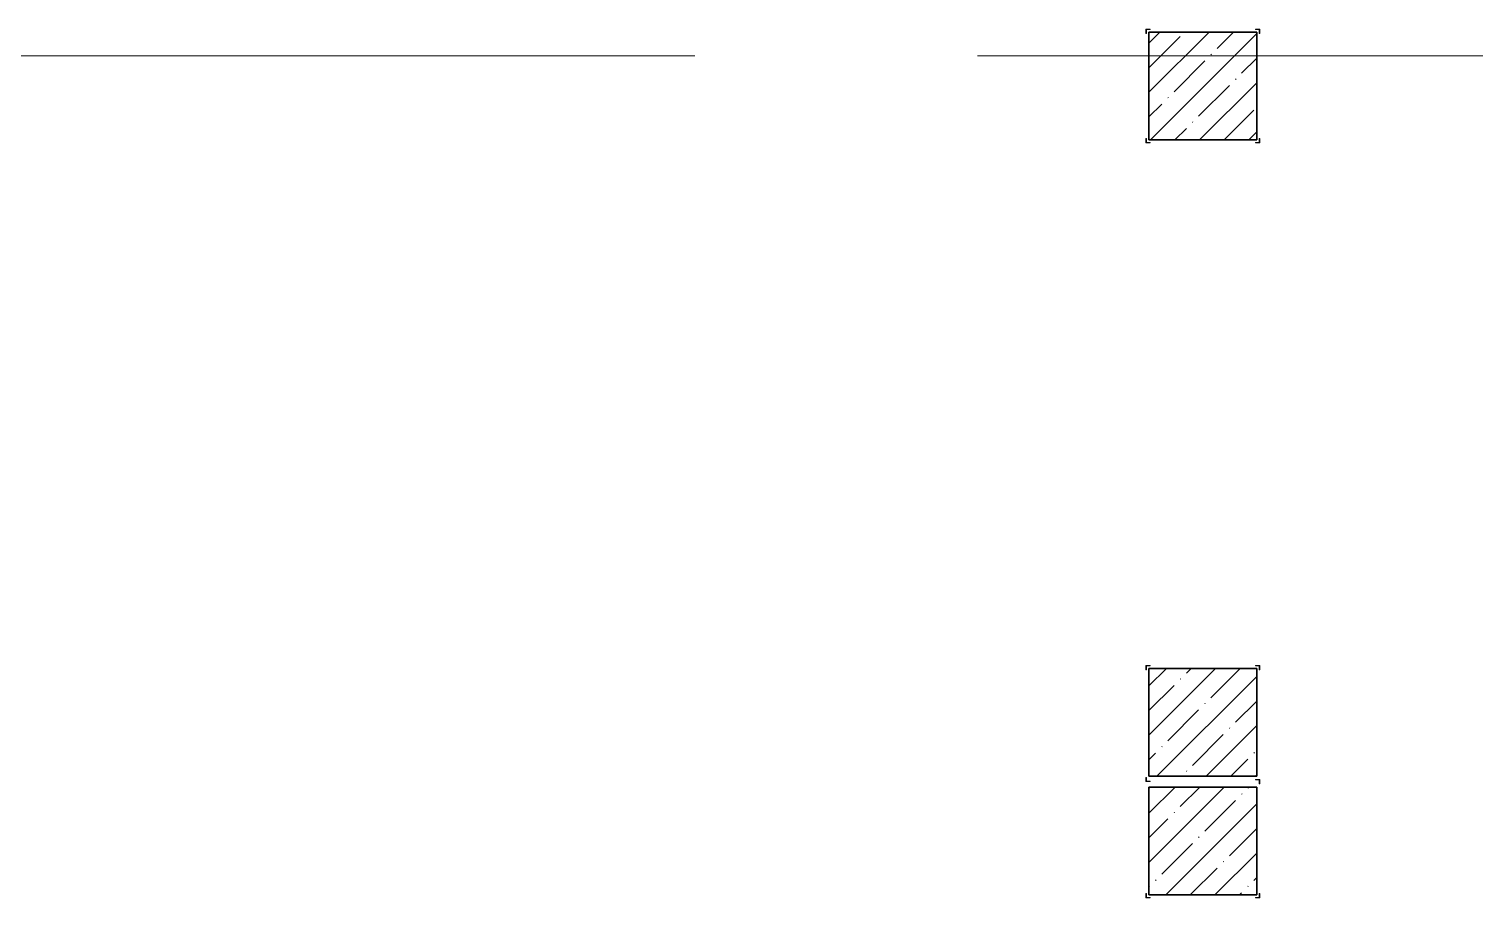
# Model space of a CAD drawing. Header units: millimetres. Extents: x 5993 to 95364, y 94667 to 143522.
# Drawn here: x 48625 to 49174, y 117551 to 117879 of the extents above; entities that cross this region are included whole.
import ezdxf

# ---------------------------------------------------------------- set-up
doc = ezdxf.new("R2010")
doc.units = ezdxf.units.MM
doc.linetypes.add('50_200_ШТРИХ_1Т_ш5_п1_п1_', pattern=[1400, 1000, -200, 0, -200])
for name, color, linetype, lineweight in [('0-2', 7, 'Continuous', 9), ('S-GRID-____-OTLN-1', 7, '50_200_ШТРИХ_1Т_ш5_п1_п1_', 9), ('Несущие колонны', 7, 'Continuous', 9), ('Несущие колонны-1', 7, 'Continuous', 35), ('Обобщенные модели', 7, 'Continuous', 9)]:
    doc.layers.add(name, color=color, linetype=linetype, lineweight=lineweight)
pattern_1 = [(45, (-91350, -44500), (-114.04925, 114.04925), []), (45, (-91235.95, -44500), (-114.04925, 114.04925), [201.613, -40.323, 3.353, -36.97])]
pattern_2 = [(45, (-91350, -45050), (-114.04925, 114.04925), []), (45, (-91235.95, -45050), (-114.04925, 114.04925), [201.613, -40.323, 3.353, -36.97])]

# ---------------------------------------------------------------- blocks, each defined once
blk = doc.blocks.new('BSC_Колонна _Прямоугольная - 500х500-V25-АИ2_01_План напольных покрытий и плинтусов 1го этажа _Часть 1_')
at = {"layer": 'Несущие колонны'}
h = blk.add_hatch(dxfattribs=at)
h.set_pattern_fill('FP_37', color=256, style=0, pattern_type=2)
h.set_pattern_definition(pattern_1)
h.paths.add_polyline_path([(-250, -250), (250, -250), (250, 250), (-250, 250), (-250, 158.6)], flags=0)
at = {"layer": 'Несущие колонны-1'}
for p, q in [((250, 250), (-250, 250)), ((-250, 250), (-250, -250)), ((250, -250), (250, 250)), ((-250, -250), (250, -250))]:
    blk.add_line(p, q, dxfattribs=at)
blk = doc.blocks.new('BSC_Колонна _Прямоугольная - 500х500-V47-АИ2_01_План напольных покрытий и плинтусов 1го этажа _Часть 1_')
at = {"layer": 'Несущие колонны'}
h = blk.add_hatch(dxfattribs=at)
h.set_pattern_fill('FP_70', color=256, style=0, pattern_type=2)
h.set_pattern_definition([(45, (-91350, -48000), (-114.04925, 114.04925), []), (45, (-91235.95, -48000), (-114.04925, 114.04925), [201.613, -40.323, 3.353, -36.97])])
h.paths.add_polyline_path([(-250, -250), (250, -250), (250, 250), (-250, 250), (-250, -36.9)], flags=0)
at = {"layer": 'Несущие колонны-1'}
for p, q in [((250, 250), (-250, 250)), ((-250, 250), (-250, -250)), ((250, -250), (250, 250)), ((-250, -250), (250, -250))]:
    blk.add_line(p, q, dxfattribs=at)
blk = doc.blocks.new('BSC_Колонна _Прямоугольная - 500х500-V135-АИ2_01_План напольных покрытий и плинтусов 1го этажа _Часть 1_')
at = {"layer": 'Несущие колонны'}
h = blk.add_hatch(dxfattribs=at)
h.set_pattern_fill('FP_168', color=256, style=0, pattern_type=2)
h.set_pattern_definition(pattern_2)
h.paths.add_polyline_path([(-250, -250), (250, -250), (250, 250), (-250, 250)], flags=0)
at = {"layer": 'Несущие колонны-1'}
for p, q in [((250, 250), (-250, 250)), ((-250, 250), (-250, -250)), ((250, -250), (250, 250)), ((-250, -250), (250, -250))]:
    blk.add_line(p, q, dxfattribs=at)
blk = doc.blocks.new('BSC_Колонна _Прямоугольная - 500х500-25642906-АИ2_01_План напольных покрытий и плинтусов 1го этажа _Часть 2_')
at = {"layer": 'Несущие колонны'}
h = blk.add_hatch(dxfattribs=at)
h.set_pattern_fill('FP_14', color=256, style=0, pattern_type=2)
h.set_pattern_definition(pattern_1)
h.paths.add_polyline_path([(-250, -250), (250, -250), (250, 250), (-250, 250)], flags=0)
at = {"layer": 'Несущие колонны-1'}
for p, q in [((250, 250), (-250, 250)), ((-250, 250), (-250, -250)), ((250, -250), (250, 250)), ((-250, -250), (250, -250))]:
    blk.add_line(p, q, dxfattribs=at)
blk = doc.blocks.new('BSC_Колонна _Прямоугольная - 500х500-V131-АИ2_01_План напольных покрытий и плинтусов 1го этажа _Часть 2_')
at = {"layer": 'Несущие колонны'}
h = blk.add_hatch(dxfattribs=at)
h.set_pattern_fill('FP_151', color=256, style=0, pattern_type=2)
h.set_pattern_definition(pattern_2)
h.paths.add_polyline_path([(-250, -250), (250, -250), (250, 250), (-250, 250)], flags=0)
at = {"layer": 'Несущие колонны-1'}
for p, q in [((250, 250), (-250, 250)), ((-250, 250), (-250, -250)), ((250, -250), (250, 250)), ((-250, -250), (250, -250))]:
    blk.add_line(p, q, dxfattribs=at)

msp = doc.modelspace()

# ---------------------------------------------------------------- linework, layer by layer
at = {"layer": 'S-GRID-____-OTLN-1', "color": 251, "lineweight": 15, "ltscale": 0.6, "true_color": 0x636466}
for p in [(47302.85, 117868.74), (47436.25, 117868.74)]:
    msp.add_line(p, (49173.9, 117868.74), dxfattribs=at)
at = {"layer": 'Обобщенные модели'}
for p, q in [((49048.29, 117878.85), (49046.66, 117878.85)), ((49046.66, 117878.85), (49046.66, 117877.22)), ((49046.82, 117877.22), (49046.82, 117878.68)), ((49046.82, 117878.68), (49048.29, 117878.68)), ((49048.29, 117878.68), (49048.29, 117878.85)), ((49088.01, 117878.85), (49088.01, 117878.68)), ((49089.64, 117878.85), (49088.01, 117878.85)), ((49088.01, 117878.68), (49089.47, 117878.68)), ((49089.47, 117878.68), (49089.47, 117877.22)), ((49089.64, 117877.22), (49089.64, 117878.85)), ((49046.66, 117877.22), (49046.82, 117877.22)), ((49089.47, 117877.22), (49089.64, 117877.22)), ((49046.82, 117837.5), (49046.66, 117837.5)), ((49046.66, 117837.5), (49046.66, 117835.87)), ((49046.66, 117835.87), (49048.29, 117835.87)), ((49046.82, 117836.03), (49046.82, 117837.5)), ((49048.29, 117836.03), (49046.82, 117836.03)), ((49048.29, 117835.87), (49048.29, 117836.03)), ((49089.47, 117836.03), (49088.01, 117836.03)), ((49088.01, 117836.03), (49088.01, 117835.87)), ((49088.01, 117835.87), (49089.64, 117835.87)), ((49089.64, 117837.5), (49089.47, 117837.5)), ((49089.47, 117837.5), (49089.47, 117836.03)), ((49089.64, 117835.87), (49089.64, 117837.5)), ((49048.29, 117638.73), (49046.66, 117638.73)), ((49046.66, 117638.73), (49046.66, 117637.1)), ((49048.29, 117638.73), (49046.66, 117638.73)), ((49046.66, 117638.73), (49046.66, 117637.1)), ((49046.66, 117637.1), (49046.83, 117637.1)), ((49046.66, 117637.1), (49046.83, 117637.1)), ((49046.83, 117637.1), (49046.83, 117638.57)), ((49046.83, 117638.57), (49048.29, 117638.57)), ((49046.83, 117637.1), (49046.83, 117638.57)), ((49046.83, 117638.57), (49048.29, 117638.57)), ((49048.29, 117638.57), (49048.29, 117638.73)), ((49048.29, 117638.57), (49048.29, 117638.73)), ((49088.01, 117638.73), (49088.01, 117638.57)), ((49089.64, 117638.73), (49088.01, 117638.73)), ((49088.01, 117638.73), (49088.01, 117638.57)), ((49089.64, 117638.73), (49088.01, 117638.73)), ((49088.01, 117638.57), (49089.47, 117638.57)), ((49088.01, 117638.57), (49089.47, 117638.57)), ((49089.47, 117638.57), (49089.47, 117637.1)), ((49089.47, 117638.57), (49089.47, 117637.1)), ((49089.47, 117637.1), (49089.64, 117637.1)), ((49089.47, 117637.1), (49089.64, 117637.1)), ((49089.64, 117637.1), (49089.64, 117638.73)), ((49089.64, 117637.1), (49089.64, 117638.73)), ((49046.82, 117596.48), (49046.66, 117596.48)), ((49046.66, 117596.48), (49046.66, 117594.86)), ((49046.82, 117596.48), (49046.66, 117596.48)), ((49046.66, 117596.48), (49046.66, 117594.86)), ((49046.66, 117594.86), (49048.29, 117594.86)), ((49046.66, 117594.86), (49048.29, 117594.86)), ((49046.82, 117595.02), (49046.82, 117596.48)), ((49046.82, 117595.02), (49046.82, 117596.48)), ((49048.29, 117595.02), (49046.82, 117595.02)), ((49048.29, 117595.02), (49046.82, 117595.02)), ((49048.29, 117594.86), (49048.29, 117595.02)), ((49048.29, 117594.86), (49048.29, 117595.02)), ((49088.01, 117595.67), (49088.01, 117595.51)), ((49089.64, 117595.67), (49088.01, 117595.67)), ((49088.01, 117595.67), (49088.01, 117595.51)), ((49089.64, 117595.67), (49088.01, 117595.67)), ((49088.01, 117595.51), (49089.47, 117595.51)), ((49088.01, 117595.51), (49089.47, 117595.51)), ((49089.47, 117595.51), (49089.47, 117594.04)), ((49089.47, 117595.51), (49089.47, 117594.04)), ((49089.47, 117594.04), (49089.64, 117594.04)), ((49089.47, 117594.04), (49089.64, 117594.04)), ((49089.64, 117594.04), (49089.64, 117595.67)), ((49089.64, 117594.04), (49089.64, 117595.67)), ((49046.82, 117552.61), (49046.66, 117552.61)), ((49046.66, 117552.61), (49046.66, 117550.99)), ((49046.82, 117552.61), (49046.66, 117552.61)), ((49046.66, 117552.61), (49046.66, 117550.99)), ((49046.66, 117550.99), (49048.29, 117550.99)), ((49046.66, 117550.99), (49048.29, 117550.99)), ((49046.82, 117551.15), (49046.82, 117552.61)), ((49046.82, 117551.15), (49046.82, 117552.61)), ((49048.29, 117551.15), (49046.82, 117551.15)), ((49048.29, 117551.15), (49046.82, 117551.15)), ((49048.29, 117550.99), (49048.29, 117551.15)), ((49048.29, 117550.99), (49048.29, 117551.15)), ((49089.47, 117551.15), (49088.01, 117551.15)), ((49088.01, 117551.15), (49088.01, 117550.98)), ((49089.47, 117551.15), (49088.01, 117551.15)), ((49088.01, 117551.15), (49088.01, 117550.98)), ((49088.01, 117550.98), (49089.63, 117550.98)), ((49088.01, 117550.98), (49089.63, 117550.98)), ((49089.63, 117552.61), (49089.47, 117552.61)), ((49089.47, 117552.61), (49089.47, 117551.15)), ((49089.63, 117552.61), (49089.47, 117552.61)), ((49089.47, 117552.61), (49089.47, 117551.15)), ((49089.63, 117550.98), (49089.63, 117552.61)), ((49089.63, 117550.98), (49089.63, 117552.61))]:
    msp.add_line(p, q, dxfattribs=at)

# ---------------------------------------------------------------- block references
at = {"layer": '0-2', "xscale": 0.08139549610658335, "yscale": 0.08139549610658335, "zscale": 0.08139549610658335}
for name, p in [('BSC_Колонна _Прямоугольная - 500х500-V47-АИ2_01_План напольных покрытий и плинтусов 1го этажа _Часть 1_', (49068.15, 117857.36)), ('BSC_Колонна _Прямоугольная - 500х500-V135-АИ2_01_План напольных покрытий и плинтусов 1го этажа _Часть 1_', (49068.15, 117617.24)), ('BSC_Колонна _Прямоугольная - 500х500-V131-АИ2_01_План напольных покрытий и плинтусов 1го этажа _Часть 2_', (49068.15, 117617.24)), ('BSC_Колонна _Прямоугольная - 500х500-V25-АИ2_01_План напольных покрытий и плинтусов 1го этажа _Часть 1_', (49068.15, 117572.47)), ('BSC_Колонна _Прямоугольная - 500х500-25642906-АИ2_01_План напольных покрытий и плинтусов 1го этажа _Часть 2_', (49068.15, 117572.47))]:
    msp.add_blockref(name, p, dxfattribs=at)

doc.saveas('drawing.dxf')
